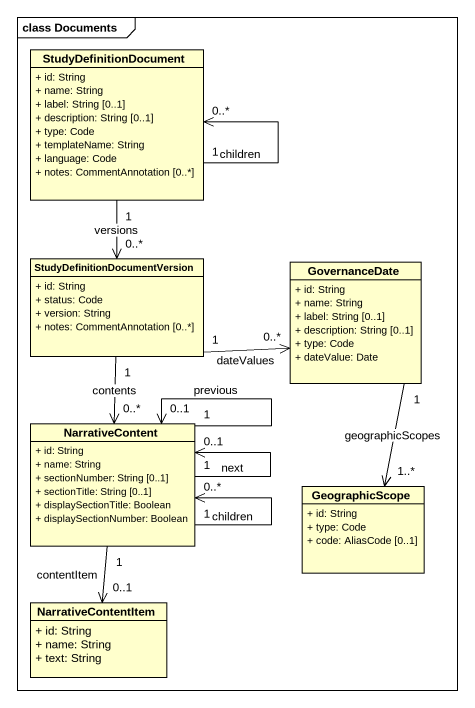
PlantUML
@startuml
mainframe class Documents
hide circle
hide empty members
skinparam classAttributeIconSize 0
class StudyDefinitionDocument {
  + id: String
  + name: String
  + label: String [0..1]
  + description: String [0..1]
  + type: Code
  + templateName: String
  + language: Code
  + notes: CommentAnnotation [0..*]
}
class "StudyDefinitionDocumentVersion" as StudyDefinitionDocumentVersi {
  + id: String
  + status: Code
  + version: String
  + notes: CommentAnnotation [0..*]
}
class GovernanceDate {
  + id: String
  + name: String
  + label: String [0..1]
  + description: String [0..1]
  + type: Code
  + dateValue: Date
}
class NarrativeContent {
  + id: String
  + name: String
  + sectionNumber: String [0..1]
  + sectionTitle: String [0..1]
  + displaySectionTitle: Boolean
  + displaySectionNumber: Boolean
}
class GeographicScope {
  + id: String
  + type: Code
  + code: AliasCode [0..1]
}
class NarrativeContentItem {
  + id: String
  + name: String
  + text: String
}
StudyDefinitionDocument "1" --> "0..*" StudyDefinitionDocument : children
StudyDefinitionDocument "1" --> "0..*" StudyDefinitionDocumentVersi : versions
StudyDefinitionDocumentVersi "1" -right-> "0..*" GovernanceDate : dateValues
StudyDefinitionDocumentVersi "1" --> "0..*" NarrativeContent : contents
GovernanceDate "1" --> "1..*" GeographicScope : geographicScopes
NarrativeContent "1" --> "0..1" NarrativeContent : next
NarrativeContent "1" --> "0..1" NarrativeContent : previous
NarrativeContent "1" --> "0..*" NarrativeContent : children
NarrativeContent "1" --> "0..1" NarrativeContentItem : contentItem
@enduml
